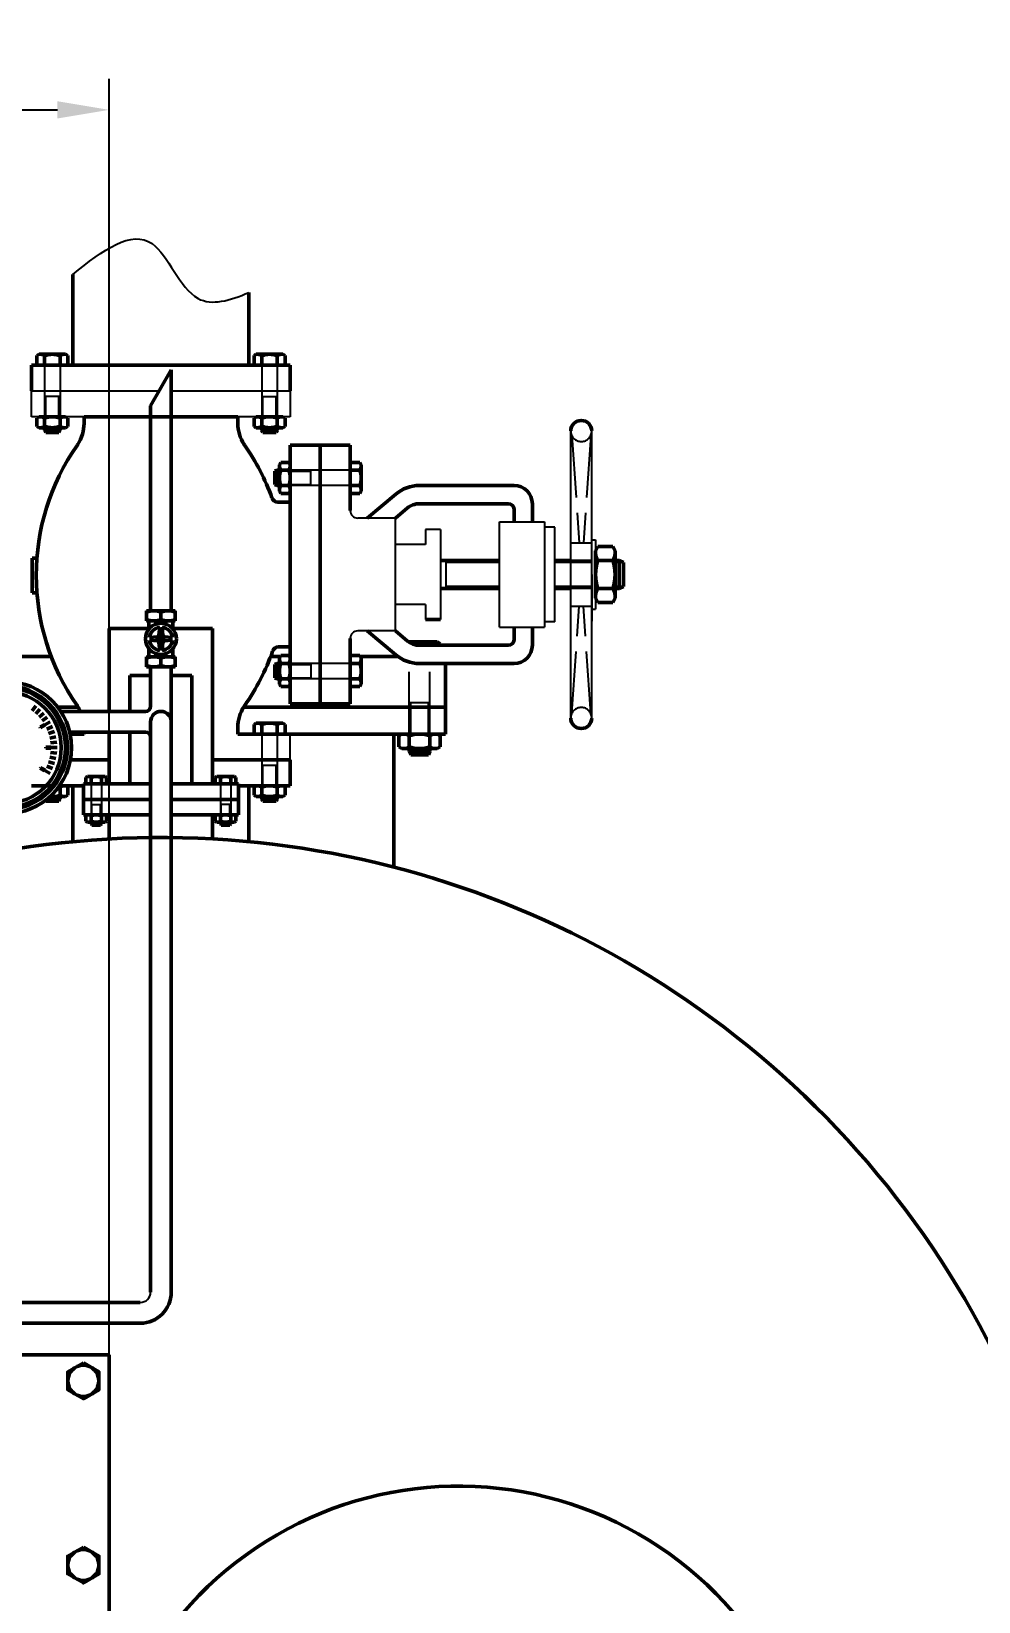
# Paper-space layout 'Layout1' of a CAD drawing. Header units: millimetres. Extents: x 198 to 1020, y 107 to 694.
# Drawn here: x 895.7 to 941.5, y 577.6 to 653.4 of the extents above; entities that cross this region are included whole.
import ezdxf
from ezdxf import colors
from ezdxf.entities.mleader import LeaderData, LeaderLine
from ezdxf.math import Vec2, Vec3

# ---------------------------------------------------------------- set-up
doc = ezdxf.new("R2010")
doc.units = ezdxf.units.MM
doc.header["$LTSCALE"] = 0.25
doc.linetypes.add('ACAD_ISO02W100', pattern=[15, 12, -3])
for name, color, linetype, lineweight in [('Chu cai', 90, 'Continuous', 25), ('KICH THUOC', 1, 'Continuous', 25), ('manh', 130, 'Continuous', 25), ('NET 05', 130, 'Continuous', 50), ('NET DUT', 1, 'ACAD_ISO02W100', 25), ('NET MANH', 5, 'Continuous', 25)]:
    doc.layers.add(name, color=color, linetype=linetype, lineweight=lineweight)
doc.styles.add('ISO', font='isocpeur.ttf', dxfattribs={"height": 2.5})
doc.styles.add('style4', font='isocpeur.ttf', dxfattribs={"height": 5})
doc.dimstyles.new('DUONG KINH', dxfattribs={"dimtxt": 2.5, "dimasz": 2.5, "dimexe": 1.5, "dimexo": 0, "dimgap": 0.9, "dimtad": 1, "dimtoh": 1, "dimdec": 0, "dimlfac": 20, "dimzin": 0, "dimdsep": 46, "dimtxsty": 'ISO', "dimcen": 0.09, "dimadec": 0, "dimazin": 0, "dimtfac": 1, "dimtdec": 0, "dimtmove": 0, "dimatfit": 2, "dimfxl": 1, "dimtolj": 1, "dimtzin": 0, "dimarcsym": 0})

# ---------------------------------------------------------------- blocks, each defined once
blk = doc.blocks.new('*D481')
at = {"layer": 'KICH THUOC', "color": 0, "lineweight": -2, "transparency": 16777216}
for p, q in [((861.654, 589.467), (861.654, 651.123)), ((899.465, 589.467), (899.465, 651.123)), ((864.154, 649.623), (896.965, 649.623))]:
    blk.add_line(p, q, dxfattribs=at)
at = {"layer": 'KICH THUOC', "color": 0, "transparency": 16777216}
for points in [[(864.154, 650.039), (864.154, 649.206), (861.654, 649.623)], [(896.965, 650.039), (896.965, 649.206), (899.465, 649.623)]]:
    blk.add_solid(points, dxfattribs=at)
at = {"layer": 'KICH THUOC', "color": 0, "transparency": 16777216, "insert": (880.56, 651.773), "char_height": 2.5, "attachment_point": 5, "style": 'ISO'}
blk.add_mtext('\\A1;756', dxfattribs=at)
blk = doc.blocks.new('_DotSmall')
at = {"color": 0, "linetype": 'ByBlock', "const_width": 0.5}
blk.add_lwpolyline([(-0.0625, 0, 1), (0.0625, 0, 1)], format="xyb", close=True, dxfattribs=at)

psp = doc.layouts.get("Layout1")

# ---------------------------------------------------------------- linework, layer by layer
for p, q in [((895.71529, 636.0418), (901.87931, 636.04388)), ((895.71529, 634.7918), (895.71529, 636.0418)), ((902.46529, 636.04408), (908.21529, 636.04602)), ((908.21529, 636.04602), (908.21529, 634.79602)), ((898.24821, 634.79602), (895.71529, 634.79602)), ((908.21529, 634.79602), (905.68236, 634.79602)), ((921.77331, 620.2411), (921.77331, 634.10752)), ((922.78969, 620.2411), (922.78969, 634.10752)), ((913.29722, 629.89677), (911.48224, 629.89677)), ((913.29722, 624.45184), (913.29722, 629.89677)), ((918.32485, 624.63334), (918.32485, 629.71528)), ((918.32485, 629.71528), (920.50282, 629.71528)), ((920.50282, 629.71528), (920.50282, 624.63334)), ((915.47519, 629.35228), (914.7492, 629.35228)), ((914.7492, 629.35228), (914.7492, 628.62629)), ((915.47519, 629.35228), (915.47519, 624.99634)), ((921.01102, 629.46118), (920.50282, 629.46118)), ((921.01102, 629.46118), (921.01102, 629.46118)), ((921.01102, 624.88744), (921.01102, 629.46118)), ((914.7492, 628.62629), (913.29722, 628.62629)), ((922.78969, 628.84409), (922.97119, 628.84409)), ((922.97119, 628.84409), (922.97119, 625.50453)), ((922.78969, 627.17431), (922.78969, 624.92374)), ((914.7492, 625.72233), (913.29722, 625.72233)), ((922.78969, 625.50453), (922.97119, 625.50453)), ((913.29722, 624.45184), (911.48224, 624.45184)), ((918.32485, 624.63334), (920.50282, 624.63334)), ((918.32485, 624.63334), (920.50282, 624.63334)), ((921.01102, 624.88744), (920.50282, 624.88744)), ((921.01102, 624.88744), (921.01102, 624.88744)), ((898.24821, 619.46309), (897.57959, 619.46309)), ((908.21529, 619.46309), (905.68236, 619.46309)), ((908.21529, 618.21309), (908.21529, 619.46309))]:
    psp.add_line(p, q)
psp.add_lwpolyline([(914.7492, 625.72233), (914.7492, 624.99634)])
for centre, radius, start, end in [((911.48224, 630.25977), 0.363, 180, 270), ((911.48224, 624.08885), 0.363, 90, 180), ((900.96529, 592.50328), 0.5, 270, 0)]:
    psp.add_arc(centre, radius, start, end)
at = {"layer": 'manh'}
for p, q in [((896.39654, 634.0418), (896.39654, 634.2668)), ((897.03404, 634.0418), (897.03404, 634.2668)), ((906.89654, 634.0418), (906.89654, 634.2668)), ((907.53404, 634.0418), (907.53404, 634.2668)), ((907.46529, 632.16079), (907.69029, 632.16079)), ((907.46529, 631.52329), (907.69029, 631.52329)), ((924.32119, 627.74806), (923.91619, 627.74806)), ((924.32119, 626.60056), (923.91619, 626.60056)), ((907.46529, 622.82533), (907.69029, 622.82533)), ((907.46529, 622.18783), (907.69029, 622.18783)), ((914.04029, 618.46731), (914.04029, 618.76731)), ((914.89029, 618.46731), (914.89029, 618.76731)), ((896.39654, 616.21731), (896.39654, 616.27227)), ((897.03404, 616.21731), (897.03404, 616.44231)), ((906.89654, 616.21731), (906.89654, 616.44231)), ((907.53404, 616.21731), (907.53404, 616.44231)), ((898.62779, 615.05882), (898.62779, 615.20882)), ((899.05279, 615.05882), (899.05279, 615.20882)), ((904.87779, 615.05882), (904.87779, 615.20882)), ((905.30279, 615.05882), (905.30279, 615.20882))]:
    psp.add_line(p, q, dxfattribs=at)
at = {"layer": 'NET 05'}
for p, q in [((897.71529, 637.2918), (897.71529, 641.66511)), ((906.21529, 637.2918), (906.21529, 640.79849)), ((895.71529, 637.2918), (895.71529, 636.0418)), ((908.21529, 637.2918), (895.71529, 637.2918)), ((895.96529, 637.74825), (896.07673, 637.81259)), ((895.96529, 637.74825), (895.96529, 637.28759)), ((895.96529, 637.28759), (897.46529, 637.28759)), ((897.35385, 637.81259), (896.07673, 637.81259)), ((896.34029, 637.74825), (896.34029, 637.28759)), ((897.09029, 637.74825), (897.09029, 637.28759)), ((897.46529, 637.74825), (897.35385, 637.81259)), ((897.46529, 637.28759), (897.46529, 637.74825)), ((906.46529, 637.74825), (906.57673, 637.81259)), ((906.46529, 637.28759), (906.46529, 637.74825)), ((907.96529, 637.28759), (906.46529, 637.28759)), ((906.57673, 637.81259), (907.85385, 637.81259)), ((906.84029, 637.74825), (906.84029, 637.28759)), ((907.59029, 637.74825), (907.59029, 637.28759)), ((907.96529, 637.74825), (907.85385, 637.81259)), ((907.96529, 637.74825), (907.96529, 637.28759)), ((908.21529, 636.0418), (908.21529, 637.2918)), ((902.46529, 637.05882), (901.46529, 635.32677)), ((902.46529, 625.41632), (902.46529, 637.05882)), ((901.46529, 625.41632), (901.46529, 635.32677)), ((895.96529, 634.72746), (896.07673, 634.7918)), ((895.96529, 634.72746), (895.96529, 634.33114)), ((895.96529, 634.33114), (896.07673, 634.2668)), ((897.35385, 634.7918), (896.07673, 634.7918)), ((897.35385, 634.2668), (896.07673, 634.2668)), ((897.09029, 634.2668), (896.07673, 634.2668)), ((896.34029, 634.72746), (896.34029, 634.33114)), ((896.34029, 634.72746), (896.34029, 634.33114)), ((896.34029, 634.2668), (896.34029, 634.1543)), ((897.09029, 634.72746), (897.09029, 634.33114)), ((897.09029, 634.72746), (897.09029, 634.33114)), ((897.09029, 634.2668), (897.09029, 634.1543)), ((897.35385, 634.2668), (897.27779, 634.2668)), ((897.46529, 634.72746), (897.35385, 634.7918)), ((897.46529, 634.33114), (897.35385, 634.2668)), ((897.46529, 634.33114), (897.46529, 634.72746)), ((898.24821, 634.79602), (898.24821, 634.47605)), ((898.24821, 634.79602), (905.68236, 634.79602)), ((905.68236, 634.79602), (905.68236, 634.47605)), ((906.46529, 634.72746), (906.57673, 634.7918)), ((906.46529, 634.33114), (906.46529, 634.72746)), ((906.46529, 634.33114), (906.57673, 634.2668)), ((906.57673, 634.7918), (907.85385, 634.7918)), ((906.57673, 634.2668), (907.85385, 634.2668)), ((906.57673, 634.2668), (906.65279, 634.2668)), ((906.84029, 634.72746), (906.84029, 634.33114)), ((906.84029, 634.72746), (906.84029, 634.33114)), ((906.84029, 634.2668), (906.84029, 634.1543)), ((906.84029, 634.2668), (907.85385, 634.2668)), ((907.59029, 634.72746), (907.59029, 634.33114)), ((907.59029, 634.72746), (907.59029, 634.33114)), ((907.59029, 634.2668), (907.59029, 634.1543)), ((907.96529, 634.72746), (907.85385, 634.7918)), ((907.96529, 634.33114), (907.85385, 634.2668)), ((907.96529, 634.72746), (907.96529, 634.33114)), ((897.09029, 634.1543), (896.34029, 634.1543)), ((896.39654, 634.0418), (896.34029, 634.1543)), ((897.03404, 634.0418), (896.39654, 634.0418)), ((897.09029, 634.1543), (897.03404, 634.0418)), ((906.84029, 634.1543), (907.59029, 634.1543)), ((906.84029, 634.1543), (906.89654, 634.0418)), ((906.89654, 634.0418), (907.53404, 634.0418)), ((907.53404, 634.0418), (907.59029, 634.1543)), ((908.21529, 633.42431), (911.11925, 633.42431)), ((908.21529, 633.42431), (908.21529, 620.92431)), ((909.66727, 620.92431), (909.66727, 633.42431)), ((911.11925, 630.25977), (911.11925, 633.42431)), ((907.46529, 632.16079), (907.57779, 632.21704)), ((907.46529, 631.52329), (907.46529, 632.16079)), ((907.69029, 632.21704), (907.57779, 632.21704)), ((907.57779, 631.46704), (907.57779, 632.21704)), ((907.75463, 632.59204), (907.69029, 632.4806)), ((907.69029, 631.20348), (907.69029, 632.4806)), ((907.69029, 631.46704), (907.69029, 632.4806)), ((908.15095, 632.59204), (907.75463, 632.59204)), ((908.15095, 632.21704), (907.75463, 632.21704)), ((908.15095, 632.21704), (907.75463, 632.21704)), ((908.15095, 632.59204), (908.21529, 632.4806)), ((908.21529, 631.20348), (908.21529, 632.4806)), ((911.11925, 632.59204), (911.11925, 631.09204)), ((911.57991, 632.59204), (911.11925, 632.59204)), ((911.57991, 632.21704), (911.11925, 632.21704)), ((911.57991, 632.59204), (911.64425, 632.4806)), ((911.64425, 631.20348), (911.64425, 632.4806)), ((907.57779, 631.46704), (907.46529, 631.52329)), ((907.69029, 631.46704), (907.57779, 631.46704)), ((907.69029, 631.20348), (907.69029, 631.27954)), ((907.75463, 631.09204), (907.69029, 631.20348)), ((908.15095, 631.46704), (907.75463, 631.46704)), ((908.15095, 631.46704), (907.75463, 631.46704)), ((908.15095, 631.09204), (908.21529, 631.20348)), ((911.57991, 631.46704), (911.11925, 631.46704)), ((911.57991, 631.09204), (911.64425, 631.20348)), ((919.03798, 631.47309), (914.44826, 631.47309)), ((908.21529, 630.67431), (907.6158, 630.67431)), ((907.75463, 631.09204), (908.15095, 631.09204)), ((911.11925, 631.09204), (911.57991, 631.09204)), ((913.31836, 631.06184), (911.92989, 629.89677)), ((918.74501, 630.59418), (914.44826, 630.59418)), ((919.91689, 629.71528), (919.91689, 630.59418)), ((913.88331, 630.38856), (913.29722, 629.89677)), ((919.03798, 629.71528), (919.03798, 630.30121)), ((923.087, 628.52431), (922.97119, 628.32372)), ((922.97119, 626.0249), (922.97119, 628.32372)), ((923.087, 628.52431), (923.80038, 628.52431)), ((923.80038, 628.52431), (923.91619, 628.32372)), ((923.91619, 626.0249), (923.91619, 628.32372)), ((923.91619, 626.49931), (923.91619, 628.32372)), ((895.73919, 626.29321), (895.73919, 627.9659)), ((895.97151, 627.9659), (895.73919, 627.9659)), ((918.32485, 627.84931), (915.47519, 627.84931)), ((921.77331, 627.84931), (921.01102, 627.84931)), ((923.087, 627.84931), (923.80038, 627.84931)), ((923.087, 627.84931), (923.80038, 627.84931)), ((923.91619, 627.84931), (924.11869, 627.84931)), ((924.11869, 626.49931), (924.11869, 627.84931)), ((924.32119, 627.74806), (924.11869, 627.84931)), ((924.32119, 626.60056), (924.32119, 627.74806)), ((895.97151, 626.29321), (895.73919, 626.29321)), ((918.32485, 626.49931), (915.47519, 626.49931)), ((921.77331, 626.49931), (921.01102, 626.49931)), ((923.087, 625.82431), (922.97119, 626.0249)), ((923.087, 626.49931), (923.80038, 626.49931)), ((923.087, 626.49931), (923.80038, 626.49931)), ((923.80038, 625.82431), (923.91619, 626.0249)), ((923.91619, 626.49931), (924.11869, 626.49931)), ((923.91619, 626.0249), (923.91619, 626.16181)), ((924.11869, 626.49931), (924.32119, 626.60056)), ((901.27298, 624.93171), (901.27298, 625.41632)), ((902.65759, 625.41632), (901.27298, 625.41632)), ((901.96529, 624.9911), (901.96529, 625.35693)), ((902.65759, 624.93171), (902.65759, 625.41632)), ((923.80038, 625.82431), (923.087, 625.82431)), ((901.38836, 624.55882), (899.46529, 624.55882)), ((899.46529, 624.55882), (899.46529, 620.55882)), ((901.96529, 624.93171), (901.27298, 624.93171)), ((901.38836, 624.54555), (901.38836, 624.93171)), ((901.38836, 624.93171), (902.54221, 624.93171)), ((901.87154, 624.2287), (901.90627, 624.62572)), ((902.65759, 624.93171), (901.96529, 624.93171)), ((902.05904, 624.2287), (902.0243, 624.62572)), ((902.54221, 624.54555), (902.54221, 624.93171)), ((904.46529, 624.55882), (902.54221, 624.55882)), ((904.46529, 617.05882), (904.46529, 624.55882)), ((913.31836, 623.28678), (911.92989, 624.45184)), ((913.88331, 623.96006), (913.29722, 624.45184)), ((915.47519, 624.99634), (914.7492, 624.99634)), ((919.03798, 624.63334), (919.03798, 624.0474)), ((919.91689, 624.63334), (919.91689, 623.75444)), ((901.38836, 623.20094), (901.38836, 623.58709)), ((901.80291, 624.16007), (901.40589, 624.12534)), ((901.80291, 623.97257), (901.40589, 624.00731)), ((901.87154, 623.90394), (901.90627, 623.50693)), ((902.05904, 623.90394), (902.0243, 623.50693)), ((902.12767, 624.16007), (902.52468, 624.12534)), ((902.12767, 623.97257), (902.52468, 624.00731)), ((902.54221, 623.20094), (902.54221, 623.58709)), ((908.21529, 623.67431), (907.64781, 623.67431)), ((911.11925, 624.08885), (911.11925, 620.92431)), ((913.93858, 623.91731), (915.3167, 623.91731)), ((918.74501, 623.75444), (914.44826, 623.75444)), ((914.96529, 623.83152), (914.96529, 623.75444)), ((915.46529, 623.83152), (915.3167, 623.91731)), ((915.46529, 623.83152), (915.46529, 623.75444)), ((888.21529, 623.21731), (896.6599, 623.21731)), ((901.96529, 623.20094), (901.27298, 623.20094)), ((901.27298, 623.20094), (901.27298, 622.71632)), ((901.38836, 623.20094), (902.54221, 623.20094)), ((902.65759, 623.20094), (901.96529, 623.20094)), ((901.96529, 623.14155), (901.96529, 622.77571)), ((902.65759, 623.20094), (902.65759, 622.71632)), ((907.27067, 623.21731), (907.73195, 623.21731)), ((907.57779, 622.88158), (907.46529, 622.82533)), ((907.46529, 622.82533), (907.46529, 622.18783)), ((907.69029, 622.88158), (907.57779, 622.88158)), ((907.57779, 622.88158), (907.57779, 622.13158)), ((907.75463, 623.25658), (907.69029, 623.14514)), ((907.69029, 623.14514), (907.69029, 621.86802)), ((907.69029, 623.14514), (907.69029, 623.06908)), ((907.69029, 622.88158), (907.69029, 621.86802)), ((907.75463, 623.25658), (908.15095, 623.25658)), ((908.15095, 622.88158), (907.75463, 622.88158)), ((908.15095, 622.88158), (907.75463, 622.88158)), ((908.15095, 623.25658), (908.21529, 623.14514)), ((908.21529, 623.14514), (908.21529, 621.86802)), ((911.11925, 621.75658), (911.11925, 623.25658)), ((911.11925, 623.25658), (911.57991, 623.25658)), ((911.57991, 622.88158), (911.11925, 622.88158)), ((911.57991, 623.25658), (911.64425, 623.14514)), ((911.60258, 623.21731), (913.40674, 623.21731)), ((911.64425, 623.14514), (911.64425, 621.86802)), ((919.03798, 622.87553), (914.44826, 622.87553)), ((915.71529, 622.87553), (915.71529, 621.96731)), ((900.46529, 622.29262), (901.46529, 622.29262)), ((900.46529, 622.29262), (900.46529, 620.55882)), ((901.96529, 622.71632), (901.27298, 622.71632)), ((901.96529, 622.71632), (901.27298, 622.71632)), ((901.46529, 620.80882), (901.46529, 622.71632)), ((902.65759, 622.71632), (901.96529, 622.71632)), ((902.65759, 622.71632), (901.96529, 622.71632)), ((902.46529, 592.50328), (902.46529, 622.71632)), ((902.46529, 622.29262), (903.46529, 622.29262)), ((903.46529, 622.29262), (903.46529, 617.05882)), ((907.46529, 622.18783), (907.57779, 622.13158)), ((907.69029, 622.13158), (907.57779, 622.13158)), ((908.15095, 622.13158), (907.75463, 622.13158)), ((908.15095, 622.13158), (907.75463, 622.13158)), ((911.57991, 622.13158), (911.11925, 622.13158)), ((907.75463, 621.75658), (907.69029, 621.86802)), ((908.15095, 621.75658), (907.75463, 621.75658)), ((908.15095, 621.75658), (908.21529, 621.86802)), ((911.57991, 621.75658), (911.11925, 621.75658)), ((911.57991, 621.75658), (911.64425, 621.86802)), ((915.71529, 619.46731), (915.71529, 621.96731)), ((895.7401, 620.58967), (895.91644, 620.83238)), ((895.91906, 620.44475), (896.11571, 620.66315)), ((897.96627, 620.76719), (896.97853, 620.76719)), ((901.21529, 620.55882), (897.12672, 620.55882)), ((915.71529, 620.76719), (905.9643, 620.76719)), ((908.21529, 620.92431), (911.11925, 620.92431)), ((896.0819, 620.28192), (896.30484, 620.48266)), ((896.33973, 619.93149), (896.12323, 619.80649)), ((896.12323, 619.80649), (896.14823, 619.76318)), ((896.14823, 619.76318), (896.36473, 619.88818)), ((896.22681, 620.10296), (896.46952, 620.2793)), ((896.35223, 619.90983), (896.61204, 620.05983)), ((896.45678, 619.70466), (896.72526, 619.82419)), ((897.46529, 619.92375), (897.44176, 619.93733)), ((897.46529, 619.87276), (897.46529, 619.92375)), ((901.46529, 620.05882), (901.46529, 592.50328)), ((906.46529, 619.92375), (906.57673, 619.98809)), ((906.46529, 619.46309), (906.46529, 619.92375)), ((906.57673, 619.98809), (907.85385, 619.98809)), ((906.84029, 619.92375), (906.84029, 619.46309)), ((907.59029, 619.92375), (907.59029, 619.46309)), ((907.96529, 619.92375), (907.85385, 619.98809)), ((907.96529, 619.92375), (907.96529, 619.46309)), ((896.5393, 619.48967), (896.82462, 619.58238)), ((896.5989, 619.26724), (896.88637, 619.32834)), ((896.63493, 619.0398), (896.93328, 619.07116)), ((901.21529, 619.55882), (897.55809, 619.55882)), ((897.57871, 619.46731), (898.24821, 619.46731)), ((898.24821, 619.46309), (898.24821, 619.55882)), ((899.46529, 619.55882), (899.46529, 617.05882)), ((900.46529, 619.55882), (900.46529, 617.05882)), ((905.68236, 619.46309), (905.68236, 619.78306)), ((905.68236, 619.46731), (915.71529, 619.46731)), ((907.96529, 619.46309), (906.46529, 619.46309)), ((913.21529, 619.46731), (913.21529, 613.03837)), ((913.46529, 619.38152), (913.61387, 619.46731)), ((913.46529, 618.85309), (913.46529, 619.38152)), ((913.61387, 619.46731), (915.3167, 619.46731)), ((913.96529, 619.38152), (913.96529, 618.85309)), ((913.96529, 619.38152), (913.96529, 618.85309)), ((914.96529, 619.38152), (914.96529, 618.85309)), ((914.96529, 619.38152), (914.96529, 618.85309)), ((915.46529, 619.38152), (915.3167, 619.46731)), ((915.46529, 619.38152), (915.46529, 618.85309)), ((896.64698, 618.83483), (896.39698, 618.83483)), ((896.39698, 618.83483), (896.39698, 618.78483)), ((896.39698, 618.78483), (896.64698, 618.78483)), ((896.5989, 618.35243), (896.88637, 618.29133)), ((896.63493, 618.57987), (896.93328, 618.54851)), ((896.64698, 618.78483), (896.64698, 618.83483)), ((896.64698, 618.80983), (896.94698, 618.80983)), ((913.46529, 618.85309), (913.61387, 618.76731)), ((913.61387, 618.76731), (915.3167, 618.76731)), ((913.61387, 618.76731), (913.71529, 618.76731)), ((913.96529, 618.76731), (913.96529, 618.61731)), ((913.96529, 618.76731), (915.3167, 618.76731)), ((913.96529, 618.61731), (914.96529, 618.61731)), ((913.96529, 618.61731), (914.04029, 618.46731)), ((914.04029, 618.46731), (914.89029, 618.46731)), ((914.89029, 618.46731), (914.96529, 618.61731)), ((914.96529, 618.76731), (914.96529, 618.61731)), ((915.46529, 618.85309), (915.3167, 618.76731)), ((896.14823, 617.85649), (896.12323, 617.81318)), ((896.12323, 617.81318), (896.33973, 617.68818)), ((896.36473, 617.73149), (896.14823, 617.85649)), ((896.33973, 617.68818), (896.36473, 617.73149)), ((896.35223, 617.70983), (896.61204, 617.55983)), ((896.45678, 617.91501), (896.72526, 617.79548)), ((896.5393, 618.13), (896.82462, 618.03729)), ((899.46529, 618.21731), (897.59164, 618.21731)), ((908.21529, 618.21731), (904.46529, 618.21731)), ((908.21529, 618.21731), (908.21529, 616.96731)), ((896.81448, 616.96731), (895.71529, 616.96731)), ((896.81448, 616.96731), (896.07673, 616.96731)), ((898.21529, 616.96731), (897.06329, 616.96731)), ((897.35385, 616.96731), (897.06329, 616.96731)), ((897.09029, 616.90297), (897.09029, 616.50665)), ((897.09029, 616.90297), (897.09029, 616.50665)), ((897.46529, 616.90297), (897.35385, 616.96731)), ((897.46529, 616.50665), (897.46529, 616.90297)), ((897.71529, 616.96731), (897.71529, 614.26616)), ((898.21529, 617.05882), (901.46529, 617.05882)), ((898.21529, 615.55882), (898.21529, 617.05882)), ((898.34029, 617.36593), (898.41458, 617.40882)), ((898.34029, 617.05882), (898.34029, 617.36593)), ((899.34029, 617.05882), (898.34029, 617.05882)), ((898.41458, 617.40882), (899.26599, 617.40882)), ((898.59029, 617.36593), (898.59029, 617.05882)), ((899.09029, 617.36593), (899.09029, 617.05882)), ((899.34029, 617.36593), (899.26599, 617.40882)), ((899.34029, 617.36593), (899.34029, 617.05882)), ((902.46529, 617.05882), (905.71529, 617.05882)), ((904.59029, 617.36593), (904.66458, 617.40882)), ((904.59029, 617.36593), (904.59029, 617.05882)), ((904.59029, 617.05882), (905.59029, 617.05882)), ((905.51599, 617.40882), (904.66458, 617.40882)), ((904.84029, 617.36593), (904.84029, 617.05882)), ((905.34029, 617.36593), (905.34029, 617.05882)), ((905.59029, 617.36593), (905.51599, 617.40882)), ((905.59029, 617.05882), (905.59029, 617.36593)), ((905.71529, 615.55882), (905.71529, 617.05882)), ((908.21529, 616.96731), (905.71529, 616.96731)), ((906.21529, 616.96731), (906.21529, 614.26616)), ((906.46529, 616.90297), (906.57673, 616.96731)), ((906.46529, 616.50665), (906.46529, 616.90297)), ((906.57673, 616.96731), (907.85385, 616.96731)), ((906.84029, 616.90297), (906.84029, 616.50665)), ((906.84029, 616.90297), (906.84029, 616.50665)), ((907.59029, 616.90297), (907.59029, 616.50665)), ((907.59029, 616.90297), (907.59029, 616.50665)), ((907.96529, 616.90297), (907.85385, 616.96731)), ((907.96529, 616.90297), (907.96529, 616.50665)), ((896.39654, 616.21731), (896.37663, 616.25711)), ((897.03404, 616.21731), (896.39654, 616.21731)), ((897.09029, 616.32981), (896.46922, 616.32981)), ((897.35385, 616.44231), (896.59984, 616.44231)), ((897.09029, 616.44231), (896.59984, 616.44231)), ((897.09029, 616.32981), (897.03404, 616.21731)), ((897.09029, 616.44231), (897.09029, 616.32981)), ((897.35385, 616.44231), (897.27779, 616.44231)), ((897.46529, 616.50665), (897.35385, 616.44231)), ((898.21529, 616.30882), (901.46529, 616.30882)), ((902.46529, 616.30882), (905.71529, 616.30882)), ((906.46529, 616.50665), (906.57673, 616.44231)), ((906.57673, 616.44231), (907.85385, 616.44231)), ((906.57673, 616.44231), (906.65279, 616.44231)), ((906.84029, 616.44231), (906.84029, 616.32981)), ((906.84029, 616.44231), (907.85385, 616.44231)), ((906.84029, 616.32981), (907.59029, 616.32981)), ((906.84029, 616.32981), (906.89654, 616.21731)), ((906.89654, 616.21731), (907.53404, 616.21731)), ((907.53404, 616.21731), (907.59029, 616.32981)), ((907.59029, 616.44231), (907.59029, 616.32981)), ((907.96529, 616.50665), (907.85385, 616.44231)), ((898.21529, 615.55882), (901.46529, 615.55882)), ((898.34029, 615.51593), (898.41458, 615.55882)), ((898.34029, 615.25172), (898.34029, 615.51593)), ((898.34029, 615.25172), (898.41458, 615.20882)), ((898.41458, 615.55882), (899.26599, 615.55882)), ((898.59029, 615.51593), (898.59029, 615.25172)), ((898.59029, 615.51593), (898.59029, 615.25172)), ((899.09029, 615.51593), (899.09029, 615.25172)), ((899.09029, 615.51593), (899.09029, 615.25172)), ((899.34029, 615.51593), (899.26599, 615.55882)), ((899.34029, 615.25172), (899.26599, 615.20882)), ((899.34029, 615.51593), (899.34029, 615.25172)), ((899.46529, 615.55882), (899.46913, 614.39802)), ((902.46529, 615.55882), (905.71529, 615.55882)), ((904.46529, 615.55882), (904.46144, 614.39802)), ((904.59029, 615.51593), (904.66458, 615.55882)), ((904.59029, 615.51593), (904.59029, 615.25172)), ((904.59029, 615.25172), (904.66458, 615.20882)), ((905.51599, 615.55882), (904.66458, 615.55882)), ((904.84029, 615.51593), (904.84029, 615.25172)), ((904.84029, 615.51593), (904.84029, 615.25172)), ((905.34029, 615.51593), (905.34029, 615.25172)), ((905.34029, 615.51593), (905.34029, 615.25172)), ((905.59029, 615.51593), (905.51599, 615.55882)), ((905.59029, 615.25172), (905.51599, 615.20882)), ((905.59029, 615.25172), (905.59029, 615.51593)), ((898.41458, 615.20882), (899.26599, 615.20882)), ((898.41458, 615.20882), (898.46529, 615.20882)), ((898.59029, 615.20882), (898.59029, 615.13382)), ((898.59029, 615.20882), (899.26599, 615.20882)), ((898.59029, 615.13382), (899.09029, 615.13382)), ((898.59029, 615.13382), (898.62779, 615.05882)), ((898.62779, 615.05882), (899.05279, 615.05882)), ((899.05279, 615.05882), (899.09029, 615.13382)), ((899.09029, 615.20882), (899.09029, 615.13382)), ((905.51599, 615.20882), (904.66458, 615.20882)), ((905.34029, 615.20882), (904.66458, 615.20882)), ((904.84029, 615.20882), (904.84029, 615.13382)), ((905.34029, 615.13382), (904.84029, 615.13382)), ((904.87779, 615.05882), (904.84029, 615.13382)), ((905.30279, 615.05882), (904.87779, 615.05882)), ((905.34029, 615.13382), (905.30279, 615.05882)), ((905.34029, 615.20882), (905.34029, 615.13382)), ((905.51599, 615.20882), (905.46529, 615.20882)), ((900.96529, 592.00328), (893.94698, 592.00328)), ((900.96529, 591.00328), (871.60863, 591.00328)), ((899.46529, 589.46731), (861.654, 589.46731)), ((899.46529, 570.25757), (899.46529, 589.46731))]:
    psp.add_line(p, q, dxfattribs=at)
for points in [[(901.84029, 624.13849), (901.84029, 623.99415), (901.96529, 623.92198), (902.09029, 623.99415), (902.09029, 624.13849), (901.96529, 624.21066)], [(898.21529, 589.08333), (898.96529, 588.65032), (898.96529, 587.78429), (898.21529, 587.35128), (897.46529, 587.78429), (897.46529, 588.65032)], [(898.21529, 580.18605), (898.96529, 579.75304), (898.96529, 578.88702), (898.21529, 578.454), (897.46529, 578.88702), (897.46529, 579.75304)]]:
    psp.add_lwpolyline(points, close=True, dxfattribs=at)
for centre, radius in [((901.96529, 624.06632), 0.75), ((901.96529, 624.06632), 0.1875), ((901.96529, 624.06632), 0.125), ((901.96529, 624.06632), 0.0825), ((894.44698, 618.80983), 3.2), ((894.44698, 618.80983), 3), ((894.44698, 618.80983), 2.9), ((894.44698, 618.80983), 2.7), ((898.21529, 588.21731), 0.75), ((898.21529, 579.32003), 0.75)]:
    psp.add_circle(centre, radius, dxfattribs=at)
for centre, radius, start, end in [((896.15279, 637.50721), 0.30538, 52.1211205, 90), ((896.71529, 636.68759), 1.125, 70.5287794, 109.4712206), ((897.27779, 637.50721), 0.30538, 90, 127.8788795), ((906.65279, 637.50721), 0.30538, 52.1211205, 90), ((907.21529, 636.68759), 1.125, 70.5287794, 109.4712206), ((907.77779, 637.50721), 0.30538, 90, 127.8788795), ((896.15279, 634.48643), 0.30538, 52.1211205, 90), ((896.15279, 634.57218), 0.30538, 270, 307.8788795), ((896.71529, 633.6668), 1.125, 70.5287794, 109.4712206), ((896.71529, 635.3918), 1.125, 250.5287794, 289.4712206), ((897.27779, 634.48643), 0.30538, 90, 127.8788795), ((897.27779, 634.57218), 0.30538, 232.1211205, 270), ((896.38968, 634.47605), 1.85854, 326.9581845, 0), ((907.5409, 634.47605), 1.85854, 180, 213.0418155), ((906.65279, 634.48643), 0.30538, 52.1211205, 90), ((906.65279, 634.57218), 0.30538, 270, 307.8788795), ((907.21529, 633.6668), 1.125, 70.5287794, 109.4712206), ((907.21529, 635.3918), 1.125, 250.5287794, 289.4712206), ((907.77779, 634.48643), 0.30538, 90, 127.8788795), ((907.77779, 634.57218), 0.30538, 232.1211205, 270), ((922.2815, 634.10752), 0.50819, 0, 180), ((896.38968, 634.47605), 1.85854, 325.1099884, 326.9581845), ((907.5409, 634.47605), 1.85854, 213.0418155, 214.8900116), ((906.92454, 627.12955), 10.98492, 145.1099884, 214.8900116), ((897.00603, 627.12955), 10.98492, 19.9194291, 34.8900116), ((907.99566, 632.40454), 0.30538, 180, 217.8788795), ((908.81529, 631.84204), 1.125, 160.5287794, 199.4712206), ((907.90991, 632.40454), 0.30538, 322.1211205, 0), ((907.09029, 631.84204), 1.125, 340.5287794, 19.4712206), ((911.33887, 632.40454), 0.30538, 322.1211205, 0), ((910.51925, 631.84204), 1.125, 340.5287794, 19.4712206), ((907.99566, 631.27954), 0.30538, 142.1211205, 180), ((907.90991, 631.27954), 0.30538, 0, 37.8788795), ((911.33887, 631.27954), 0.30538, 0, 37.8788795), ((914.44826, 629.71528), 1.75781, 90, 130), ((919.03798, 630.59418), 0.87891, 0, 90), ((907.6158, 630.97431), 0.3, 199.9194291, 270), ((914.44826, 629.71528), 0.87891, 90, 130), ((918.74501, 630.30121), 0.29297, 0, 90), ((923.52087, 628.18681), 0.54968, 180, 217.8788795), ((923.36651, 628.18681), 0.54968, 322.1211205, 0), ((924.99619, 627.17431), 2.025, 160.5287794, 199.4712206), ((921.89119, 627.17431), 2.025, 340.5287794, 19.4712206), ((923.52087, 626.16181), 0.54968, 142.1211205, 180), ((923.36651, 626.16181), 0.54968, 0, 37.8788795), ((901.61913, 624.37786), 1.03846, 70.5287794, 109.4712206), ((902.31144, 624.37786), 1.03846, 70.5287794, 109.4712206), ((901.61913, 625.97017), 1.03846, 250.5287794, 289.4712206), ((901.96529, 624.06632), 0.5625, 96.0223646, 173.9776354), ((902.31144, 625.97017), 1.03846, 250.5287794, 289.4712206), ((901.96529, 624.06632), 0.5625, 6.0223646, 83.9776354), ((901.96529, 624.06632), 0.5625, 186.0223646, 263.9776354), ((901.96529, 624.06632), 0.5625, 276.0223646, 353.9776354), ((907.64781, 623.37431), 0.3, 90, 160.5632184), ((914.44826, 624.63334), 0.87891, 230, 270), ((914.46529, 622.41731), 1.5, 70.5287794, 106.5067866), ((915.21529, 623.51014), 0.40717, 90, 127.8788795), ((918.74501, 624.0474), 0.29297, 270, 0), ((919.03798, 623.75444), 0.87891, 270, 0), ((901.61913, 622.16248), 1.03846, 70.5287794, 109.4712206), ((902.31144, 622.16248), 1.03846, 70.5287794, 109.4712206), ((897.00603, 627.12955), 10.98492, 325.1099884, 340.5632184), ((907.99566, 623.06908), 0.30538, 180, 217.8788795), ((908.81529, 622.50658), 1.125, 160.5287794, 199.4712206), ((907.90991, 623.06908), 0.30538, 322.1211205, 0), ((907.09029, 622.50658), 1.125, 340.5287794, 19.4712206), ((911.33887, 623.06908), 0.30538, 322.1211205, 0), ((910.51925, 622.50658), 1.125, 340.5287794, 19.4712206), ((914.44826, 624.63334), 1.75781, 230, 270), ((901.61913, 623.75478), 1.03846, 250.5287794, 289.4712206), ((902.31144, 623.75478), 1.03846, 250.5287794, 289.4712206), ((907.99566, 621.94408), 0.30538, 142.1211205, 180), ((907.90991, 621.94408), 0.30538, 0, 37.8788795), ((911.33887, 621.94408), 0.30538, 0, 37.8788795), ((896.38968, 619.78306), 1.85854, 33.0418155, 34.8900116), ((896.38968, 619.78306), 1.85854, 24.6709422, 33.0418155), ((901.21529, 620.80882), 0.25, 270, 0), ((901.96529, 620.05882), 0.5, 0, 180), ((907.5409, 619.78306), 1.85854, 146.9581845, 180), ((907.5409, 619.78306), 1.85854, 145.1099884, 146.9581845), ((906.65279, 619.68271), 0.30538, 52.1211205, 90), ((907.21529, 618.86309), 1.125, 70.5287794, 109.4712206), ((907.77779, 619.68271), 0.30538, 90, 127.8788795), ((922.2815, 620.2411), 0.50819, 180, 0), ((901.21529, 619.30882), 0.25, 0, 90), ((913.71529, 619.06014), 0.40717, 52.1211205, 90), ((914.46529, 617.96731), 1.5, 70.5287794, 109.4712206), ((915.21529, 619.06014), 0.40717, 90, 127.8788795), ((913.71529, 619.17448), 0.40717, 270, 307.8788795), ((914.46529, 620.26731), 1.5, 250.5287794, 289.4712206), ((915.21529, 619.17448), 0.40717, 232.1211205, 270), ((896.71529, 615.84231), 1.125, 70.5287794, 73.7080627), ((897.27779, 616.66193), 0.30538, 90, 127.8788795), ((898.46529, 617.20524), 0.20358, 52.1211205, 90), ((898.84029, 616.65882), 0.75, 70.5287794, 109.4712206), ((899.21529, 617.20524), 0.20358, 90, 127.8788795), ((904.71529, 617.20524), 0.20358, 52.1211205, 90), ((905.09029, 616.65882), 0.75, 70.5287794, 109.4712206), ((905.46529, 617.20524), 0.20358, 90, 127.8788795), ((906.65279, 616.66193), 0.30538, 52.1211205, 90), ((907.21529, 615.84231), 1.125, 70.5287794, 109.4712206), ((907.77779, 616.66193), 0.30538, 90, 127.8788795), ((896.71529, 617.56731), 1.125, 264.4102438, 289.4712206), ((897.27779, 616.74768), 0.30538, 232.1211205, 270), ((906.65279, 616.74768), 0.30538, 270, 307.8788795), ((907.21529, 617.56731), 1.125, 250.5287794, 289.4712206), ((907.77779, 616.74768), 0.30538, 232.1211205, 270), ((898.46529, 615.35524), 0.20358, 52.1211205, 90), ((898.46529, 615.41241), 0.20358, 270, 307.8788795), ((898.84029, 614.80882), 0.75, 70.5287794, 109.4712206), ((898.84029, 615.95882), 0.75, 250.5287794, 289.4712206), ((899.21529, 615.35524), 0.20358, 90, 127.8788795), ((899.21529, 615.41241), 0.20358, 232.1211205, 270), ((904.71529, 615.35524), 0.20358, 52.1211205, 90), ((904.71529, 615.41241), 0.20358, 270, 307.8788795), ((905.09029, 614.80882), 0.75, 70.5287794, 109.4712206), ((905.09029, 615.95882), 0.75, 250.5287794, 289.4712206), ((905.46529, 615.35524), 0.20358, 90, 127.8788795), ((905.46529, 615.41241), 0.20358, 232.1211205, 270), ((901.96529, 569.46731), 45, 340.4157849, 98.9726172), ((901.96529, 569.46731), 45, 122.9907209, 322.9889558), ((900.96529, 592.50328), 1.5, 270, 0), ((916.34336, 565.63366), 17.5, 0.4420388, 185.7391705)]:
    psp.add_arc(centre, radius, start, end, dxfattribs=at)
at = {"layer": 'NET DUT'}
for p, q in [((896.34029, 637.28759), (896.34029, 634.7918)), ((897.09029, 637.28759), (897.09029, 634.7918)), ((906.84029, 637.28759), (906.84029, 634.7918)), ((907.59029, 637.28759), (907.59029, 634.7918)), ((897.09029, 635.77978), (896.34029, 635.77978)), ((896.39654, 634.7918), (896.39654, 635.77978)), ((897.03404, 634.7918), (897.03404, 635.77978)), ((906.84029, 635.77978), (907.59029, 635.77978)), ((906.89654, 634.7918), (906.89654, 635.77978)), ((907.53404, 634.7918), (907.53404, 635.77978)), ((921.82298, 633.88839), (922.17738, 628.69889)), ((922.74002, 633.88839), (922.38562, 628.69889)), ((911.11925, 632.21704), (908.21529, 632.21704)), ((908.21529, 632.16079), (909.20326, 632.16079)), ((909.20326, 631.46704), (909.20326, 632.21704)), ((908.21529, 631.52329), (909.20326, 631.52329)), ((911.11925, 631.46704), (908.21529, 631.46704)), ((921.77331, 628.69889), (922.78969, 628.69889)), ((922.78969, 627.84931), (921.77331, 627.84931)), ((922.78969, 627.74806), (921.77331, 627.74806)), ((922.78969, 626.60056), (921.77331, 626.60056)), ((922.78969, 626.49931), (921.77331, 626.49931)), ((921.77331, 625.64973), (922.78969, 625.64973)), ((921.82298, 620.46023), (922.17738, 625.64973)), ((922.74002, 620.46023), (922.38562, 625.64973)), ((911.11925, 622.88158), (908.21529, 622.88158)), ((908.21529, 622.82533), (909.20326, 622.82533)), ((909.20326, 622.88158), (909.20326, 622.13158)), ((913.96529, 619.46731), (913.96529, 622.94318)), ((914.96529, 619.46731), (914.96529, 622.87553)), ((908.21529, 622.18783), (909.20326, 622.18783)), ((911.11925, 622.13158), (908.21529, 622.13158)), ((914.96529, 620.96731), (913.96529, 620.96731)), ((914.04029, 619.46731), (914.04029, 620.96731)), ((914.89029, 619.46731), (914.89029, 620.96731)), ((906.84029, 619.46309), (906.84029, 616.96731)), ((907.59029, 619.46309), (907.59029, 616.96731)), ((906.84029, 617.95528), (907.59029, 617.95528)), ((906.89654, 616.96731), (906.89654, 617.95528)), ((907.53404, 616.96731), (907.53404, 617.95528)), ((897.09029, 617.00625), (897.09029, 616.96731)), ((898.59029, 617.05882), (898.59029, 615.55882)), ((899.09029, 617.05882), (899.09029, 615.55882)), ((904.84029, 617.05882), (904.84029, 615.55882)), ((905.34029, 617.05882), (905.34029, 615.55882)), ((898.59029, 616.05882), (899.09029, 616.05882)), ((898.62779, 615.55882), (898.62779, 616.05882)), ((899.05279, 615.55882), (899.05279, 616.05882)), ((905.34029, 616.05882), (904.84029, 616.05882)), ((904.87779, 615.55882), (904.87779, 616.05882)), ((905.30279, 615.55882), (905.30279, 616.05882))]:
    psp.add_line(p, q, dxfattribs=at)
psp.add_circle((901.96529, 624.06632), 0.0775, dxfattribs=at)
for centre, start, end in [((922.2815, 634.10752), 180, 0), ((922.2815, 620.2411), 0, 180)]:
    psp.add_arc(centre, 0.50819, start, end, dxfattribs=at)
at = {"layer": 'NET MANH'}
for p, q in [((915.73142, 627.84931), (915.73142, 626.49931)), ((918.32485, 627.74806), (915.73142, 627.74806)), ((921.77331, 627.74806), (921.01102, 627.74806)), ((918.32485, 626.60056), (915.73142, 626.60056)), ((921.77331, 626.60056), (921.01102, 626.60056))]:
    psp.add_line(p, q, dxfattribs=at)
psp.add_open_spline([(897.71529, 641.66511), (899.16317, 642.8745), (901.66647, 644.6183), (903.25464, 639.8022), (905.29946, 640.40772), (906.21529, 640.79849)], degree=3, knots=[14.79686778, 14.79686778, 14.79686778, 14.79686778, 100.89474578, 169.99353062, 221.41522077, 221.41522077, 221.41522077, 221.41522077], dxfattribs=at)

# ---------------------------------------------------------------- dimensions: what is measured, and where the dimension line sits
at = {"layer": 'KICH THUOC'}
dim = psp.add_linear_dim(base=(899.46529, 649.62251), p1=(861.654, 589.46731), p2=(899.46529, 589.46731), dimstyle='DUONG KINH', dxfattribs=at)
dim.commit()
dim.dimension.update_dxf_attribs({"geometry": '*D481', "text_midpoint": (880.55964, 651.77251)})

# ---------------------------------------------------------------- leaders
at = {"layer": 'Chu cai'}
ml = psp.add_multileader_mtext('Standard', dxfattribs=at)
ml.set_content('38', color=256, style='style4')
ml.set_leader_properties()
ml.set_arrow_properties(name='DOTSMALL')
ml.build(insert=Vec2(0, 0))
ml.multileader.update_dxf_attribs({"text_left_attachment_type": 6, "text_right_attachment_type": 6, "dogleg_length": 0.36, "arrow_head_size": 1})
ctx = ml.context
ctx.base_point, ctx.char_height, ctx.arrow_head_size, ctx.plane_origin = Vec3(967.24285, 593.00892), 5, 1, Vec3(938.05963, 557.98113)
ctx.left_attachment, ctx.right_attachment = 6, 6
notes = []
notes.append((ctx, [(0, (1, 1, 0), (966.88285, 593.00892), (1, 0), 0.36, [(0, [(938.05963, 557.98113)], 0, [])])]))
ctx.mtext.insert, ctx.mtext.flow_direction = Vec3(969.24285, 599.00892), 5
for ctx, leaders in notes:
    for number, flags, end, landing, length, lines in leaders:
        leader = LeaderData()
        leader.index, (leader.has_last_leader_line, leader.has_dogleg_vector, leader.attachment_direction) = number, flags
        leader.last_leader_point, leader.dogleg_vector, leader.dogleg_length = Vec3(end), Vec3(landing), length
        for number, points, colour, breaks in lines:
            line = LeaderLine()
            line.index, line.vertices, line.color, line.breaks = number, Vec3.list(points), colors.encode_raw_color(colour), breaks
            leader.lines.append(line)
        ctx.leaders.append(leader)

doc.saveas('drawing.dxf')
